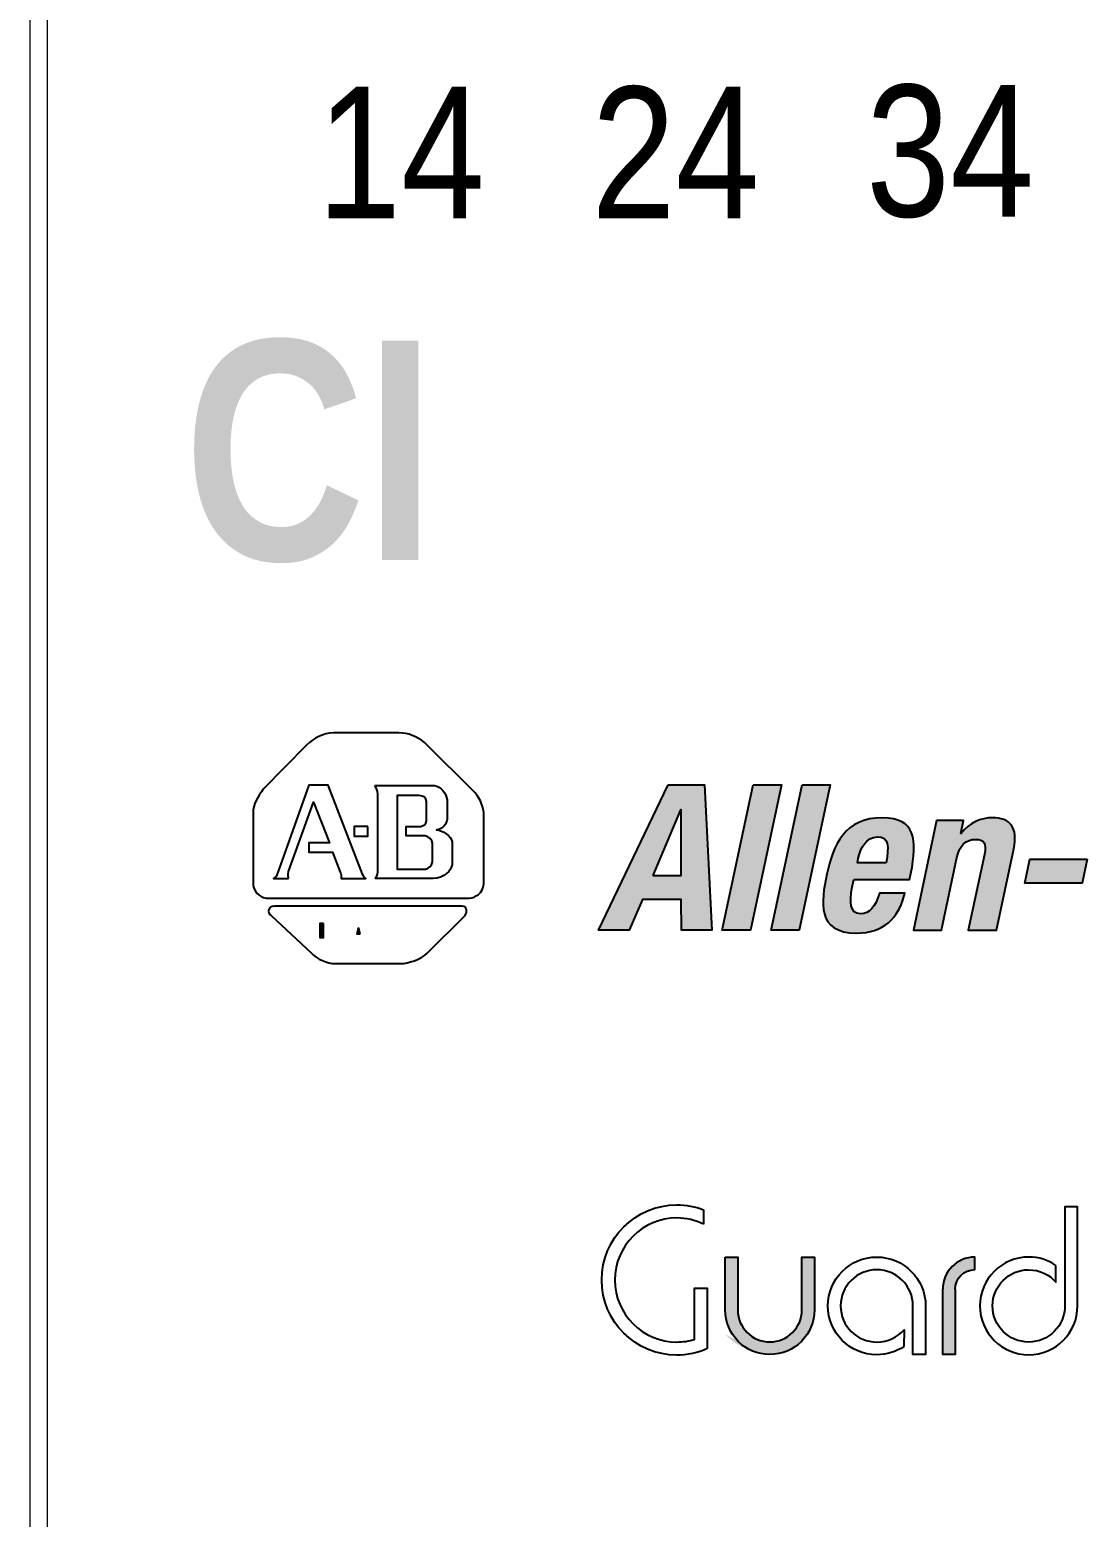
# Model space of a CAD drawing. Header units: inches. Extents: x 0.1 to 89.7, y 0.1 to 57.6.
# Drawn here: x 76.463 to 76.942, y 22.554 to 23.228 of the extents above; entities that cross this region are included whole.
import ezdxf
from ezdxf.enums import TextEntityAlignment as Align

# ---------------------------------------------------------------- set-up
doc = ezdxf.new("R2010")
doc.units = ezdxf.units.IN
doc.header["$MEASUREMENT"] = 0
doc.layers.add('OBJECT', color=140, linetype='Continuous')
doc.layers.add('PSYMS', color=7, linetype='Continuous')
doc.styles.get("Standard").update_dxf_attribs({"font": 'arial.ttf'})
doc.styles.add('WD', font='romans.shx', dxfattribs={"height": 0.185})

# ---------------------------------------------------------------- blocks, each defined once
blk = doc.blocks.new('440R_S13R2')
at = {"layer": 'OBJECT', "lineweight": -3}
h = blk.add_hatch(color=7, dxfattribs=at)
h.dxf.hatch_style = 2
h.paths.add_polyline_path([(0.27773, 1.2884), (0.29424, 1.2884), (0.29771, 1.22209), (0.28379, 1.22209), (0.2837, 1.23614), (0.26608, 1.23614), (0.26, 1.22209), (0.24607, 1.22209)])
h.paths.add_polyline_path([(0.27071, 1.24708), (0.28371, 1.24708), (0.28364, 1.27688), (0.28343, 1.27688)])
h = blk.add_hatch(color=7, dxfattribs=at)
h.dxf.hatch_style = 2
h.paths.add_polyline_path([(0.3165, 1.2884), (0.32933, 1.2884), (0.31523, 1.22209), (0.30242, 1.22209)])
h = blk.add_hatch(color=7, dxfattribs=at)
h.dxf.hatch_style = 2
h.paths.add_polyline_path([(0.33879, 1.2884), (0.35161, 1.2884), (0.33753, 1.22209), (0.32472, 1.22209)])
h = blk.add_hatch(color=7, dxfattribs=at)
h.dxf.hatch_style = 2
edge = h.paths.add_edge_path()
edge.add_spline(control_points=[(0.36237, 1.24513), (0.36237, 1.24513), (0.36237, 1.24513), (0.36237, 1.24513), (0.36151, 1.24114), (0.36151, 1.24114), (0.36028, 1.23527), (0.36063, 1.22956), (0.36537, 1.22956), (0.36965, 1.22956), (0.3721, 1.23282), (0.37414, 1.23894), (0.37414, 1.23894), (0.38566, 1.23894), (0.38566, 1.23894), (0.38273, 1.22731), (0.37577, 1.22079), (0.36371, 1.22079), (0.34513, 1.22079), (0.34744, 1.2351), (0.35007, 1.24757), (0.35289, 1.2609), (0.35816, 1.27334), (0.37544, 1.27334), (0.39036, 1.27334), (0.39157, 1.26332), (0.38834, 1.248), (0.38834, 1.248), (0.38773, 1.24513), (0.38773, 1.24513), (0.38773, 1.24513), (0.36237, 1.24513), (0.36237, 1.24513)], knot_values=[-1, 0, 0, 0, 0, 0, 1, 1, 1, 2, 2, 2, 3, 3, 3, 4, 4, 4, 5, 5, 5, 6, 6, 6, 7, 7, 7, 8, 8, 8, 9, 9, 9, 10, 10, 10, 10], degree=3, periodic=0)
edge = h.paths.add_edge_path()
edge.add_spline(control_points=[(0.3644, 1.2547), (0.3644, 1.2547), (0.3644, 1.2547), (0.3644, 1.2547), (0.36399, 1.25274), (0.36399, 1.25274), (0.36399, 1.25274), (0.37708, 1.25274), (0.37708, 1.25274), (0.37842, 1.26036), (0.37842, 1.26464), (0.37309, 1.26464), (0.368, 1.26464), (0.36537, 1.25932), (0.3644, 1.2547)], knot_values=[-1, 0, 0, 0, 0, 0, 1, 1, 1, 2, 2, 2, 3, 3, 3, 4, 4, 4, 4], degree=3, periodic=0)
h = blk.add_hatch(color=7, dxfattribs=at)
h.dxf.hatch_style = 2
edge = h.paths.add_edge_path()
edge.add_spline(control_points=[(0.41132, 1.26623), (0.41132, 1.26623), (0.41132, 1.26623), (0.41506, 1.27112), (0.42016, 1.27334), (0.42554, 1.27334), (0.43352, 1.27334), (0.43732, 1.26901), (0.43526, 1.25915), (0.43526, 1.25915), (0.42738, 1.2221), (0.42738, 1.2221), (0.42738, 1.2221), (0.41455, 1.2221), (0.41455, 1.2221), (0.41455, 1.2221), (0.42188, 1.25656), (0.42188, 1.25656), (0.42294, 1.26156), (0.42169, 1.26349), (0.41788, 1.26349), (0.41351, 1.26349), (0.41054, 1.26082), (0.40933, 1.25524), (0.40933, 1.25524), (0.40229, 1.2221), (0.40229, 1.2221), (0.40229, 1.2221), (0.38949, 1.2221), (0.38949, 1.2221), (0.38949, 1.2221), (0.40011, 1.27205), (0.40011, 1.27205), (0.40011, 1.27205), (0.41235, 1.27205), (0.41235, 1.27205), (0.41235, 1.27205), (0.41111, 1.26623), (0.41111, 1.26623), (0.41111, 1.26623), (0.41132, 1.26623), (0.41132, 1.26623)], knot_values=[-1, 0, 0, 0, 0, 0, 1, 1, 1, 2, 2, 2, 3, 3, 3, 4, 4, 4, 5, 5, 5, 6, 6, 6, 7, 7, 7, 8, 8, 8, 9, 9, 9, 10, 10, 10, 11, 11, 11, 12, 12, 12, 13, 13, 13, 13], degree=3, periodic=0)
h = blk.add_hatch(color=7, dxfattribs=at)
h.dxf.hatch_style = 2
h.paths.add_polyline_path([(0.46875, 1.25441), (0.46645, 1.24346), (0.44026, 1.24346), (0.44258, 1.25441)])
h = blk.add_hatch(color=7, dxfattribs=at)
h.dxf.hatch_style = 2
h.paths.add_polyline_path([(0.1207, 1.22519), (0.11903, 1.22519), (0.11903, 1.21872), (0.1207, 1.21872)])
h = blk.add_hatch(color=7, dxfattribs=at)
h.dxf.hatch_style = 2
h.paths.add_polyline_path([(0.13716, 1.2203), (0.13603, 1.2203), (0.13658, 1.22315)])
h = blk.add_hatch(color=7, dxfattribs=at)
h.dxf.hatch_style = 2
edge = h.paths.add_edge_path()
edge.add_spline(control_points=[(0.32408, 1.02872), (0.32408, 1.02872), (0.32408, 1.02872), (0.33532, 1.02872), (0.34443, 1.03782), (0.34443, 1.04903), (0.34443, 1.04903), (0.34442, 1.04903), (0.34442, 1.04903), (0.34442, 1.04903), (0.34442, 1.07314), (0.34442, 1.07314), (0.34442, 1.07314), (0.33871, 1.07314), (0.33871, 1.07314), (0.33871, 1.07314), (0.33871, 1.04903), (0.33871, 1.04903), (0.33871, 1.04903), (0.33868, 1.04903), (0.33868, 1.04903), (0.33868, 1.04099), (0.33216, 1.03446), (0.32408, 1.03446), (0.31602, 1.03446), (0.30949, 1.04099), (0.30949, 1.04903), (0.30949, 1.04903), (0.30949, 1.07314), (0.30949, 1.07314), (0.30949, 1.07314), (0.30377, 1.07314), (0.30377, 1.07314), (0.30377, 1.07314), (0.30377, 1.04903), (0.30377, 1.04903), (0.30377, 1.04903), (0.30374, 1.04903), (0.30374, 1.04903), (0.30374, 1.03782), (0.31286, 1.02872), (0.32408, 1.02872)], knot_values=[-1, 0, 0, 0, 0, 0, 1, 1, 1, 2, 2, 2, 3, 3, 3, 4, 4, 4, 5, 5, 5, 6, 6, 6, 7, 7, 7, 8, 8, 8, 9, 9, 9, 10, 10, 10, 11, 11, 11, 12, 12, 12, 13, 13, 13, 13], degree=3, periodic=0)
h = blk.add_hatch(color=7, dxfattribs=at)
h.dxf.hatch_style = 2
edge = h.paths.add_edge_path()
edge.add_spline(control_points=[(0.40856, 1.05845), (0.40856, 1.0634), (0.41257, 1.06742), (0.41754, 1.06742), (0.41754, 1.06742), (0.41754, 1.07311), (0.41754, 1.07311), (0.40945, 1.07311), (0.4029, 1.06653), (0.4029, 1.05845)], knot_values=[0, 0, 0, 0, 1, 1, 1, 2, 2, 2, 3, 3, 3, 3], degree=3, periodic=0)
edge.add_line((0.4029, 1.05845), (0.40856, 1.05845))
h = blk.add_hatch(color=7, dxfattribs=at)
h.dxf.hatch_style = 2
h.paths.add_polyline_path([(0.40861, 1.05845), (0.40861, 1.02877), (0.40286, 1.02877), (0.40286, 1.05845)])
at = {"layer": 'OBJECT', "color": 7, "lineweight": 9}
for points in [[(-0.01322, 4.01074), (-0.01322, 0.63329)], [(-0.00526, 3.98708), (-0.00526, 0.63242)]]:
    blk.add_lwpolyline(points, dxfattribs=at)
at = {"layer": 'OBJECT', "color": 7, "lineweight": -3}
for points in [[(0.27773, 1.2884), (0.29424, 1.2884), (0.29771, 1.22209), (0.28379, 1.22209), (0.2837, 1.23614), (0.26608, 1.23614), (0.26, 1.22209), (0.24607, 1.22209), (0.27773, 1.2884)], [(0.3165, 1.2884), (0.32933, 1.2884), (0.31523, 1.22209), (0.30242, 1.22209), (0.3165, 1.2884)], [(0.33879, 1.2884), (0.35161, 1.2884), (0.33753, 1.22209), (0.32472, 1.22209), (0.33879, 1.2884)], [(0.27071, 1.24708), (0.28371, 1.24708), (0.28364, 1.27688), (0.28343, 1.27688), (0.27071, 1.24708)], [(0.14094, 1.26929), (0.13467, 1.26929), (0.13467, 1.26498), (0.14094, 1.26498), (0.14094, 1.26929)], [(0.46875, 1.25441), (0.46645, 1.24346), (0.44026, 1.24346), (0.44258, 1.25441), (0.46875, 1.25441)], [(0.1207, 1.22519), (0.11903, 1.22519), (0.11903, 1.21872), (0.1207, 1.21872), (0.1207, 1.22519)], [(0.13716, 1.2203), (0.13603, 1.2203), (0.13658, 1.22315), (0.13716, 1.2203)], [(0.40861, 1.05845), (0.40861, 1.02877), (0.40286, 1.02877), (0.40286, 1.05845)]]:
    blk.add_lwpolyline(points, dxfattribs=at)
for points, knots in [([(0.08856, 1.24274), (0.08856, 1.24274), (0.08856, 1.27518), (0.08856, 1.27518), (0.08856, 1.27958), (0.09088, 1.28331), (0.0932, 1.28633), (0.0932, 1.28633), (0.11289, 1.30649), (0.11289, 1.30649), (0.11638, 1.30971), (0.12031, 1.31183), (0.12518, 1.31203), (0.12518, 1.31203), (0.15507, 1.31203), (0.15507, 1.31203), (0.15924, 1.31203), (0.16317, 1.31042), (0.16667, 1.30767), (0.16667, 1.30767), (0.18982, 1.28469), (0.18982, 1.28469), (0.19237, 1.28168), (0.19376, 1.27774), (0.19376, 1.27472), (0.19376, 1.27472), (0.19376, 1.2432), (0.19376, 1.2432), (0.19329, 1.23904), (0.18982, 1.23674), (0.18726, 1.23674), (0.18726, 1.23674), (0.09458, 1.23674), (0.09458, 1.23674), (0.09112, 1.2372), (0.08904, 1.23973), (0.08856, 1.24274)], [0, 0, 0, 0, 1, 1, 1, 2, 2, 2, 3, 3, 3, 4, 4, 4, 5, 5, 5, 6, 6, 6, 7, 7, 7, 8, 8, 8, 9, 9, 9, 10, 10, 10, 11, 11, 11, 12, 12, 12, 12]), ([(0.10468, 1.24565), (0.10468, 1.24565), (0.09794, 1.24565), (0.09794, 1.24565), (0.0998, 1.24682), (0.0998, 1.24843), (0.10014, 1.24924), (0.10014, 1.24924), (0.11393, 1.28824), (0.11393, 1.28824), (0.11393, 1.28824), (0.12276, 1.28824), (0.12276, 1.28824), (0.12276, 1.28824), (0.1385, 1.24763), (0.1385, 1.24763), (0.13908, 1.24657), (0.13943, 1.24588), (0.14, 1.24565), (0.14, 1.24565), (0.12865, 1.24565), (0.12865, 1.24565), (0.12898, 1.24682), (0.12853, 1.24786), (0.12829, 1.24855), (0.12829, 1.24855), (0.12482, 1.2576), (0.12482, 1.2576), (0.12482, 1.2576), (0.11393, 1.2576), (0.11393, 1.2576), (0.11393, 1.2576), (0.11393, 1.26188), (0.11393, 1.26188), (0.11393, 1.26188), (0.12334, 1.26188), (0.12334, 1.26188), (0.12334, 1.26188), (0.11614, 1.28041), (0.11614, 1.28041), (0.11614, 1.28041), (0.10478, 1.24889), (0.10478, 1.24889), (0.10445, 1.24726), (0.10468, 1.24565), (0.10468, 1.24565)], [0, 0, 0, 0, 1, 1, 1, 2, 2, 2, 3, 3, 3, 4, 4, 4, 5, 5, 5, 6, 6, 6, 7, 7, 7, 8, 8, 8, 9, 9, 9, 10, 10, 10, 11, 11, 11, 12, 12, 12, 13, 13, 13, 14, 14, 14, 15, 15, 15, 15]), ([(0.14405, 1.28803), (0.14534, 1.28653), (0.14546, 1.28366), (0.14546, 1.28366), (0.14546, 1.28366), (0.14546, 1.24866), (0.14546, 1.24866), (0.14546, 1.2474), (0.14438, 1.24565), (0.14438, 1.24565), (0.14438, 1.24565), (0.1706, 1.24565), (0.1706, 1.24565), (0.17546, 1.24565), (0.17916, 1.24947), (0.17928, 1.25211), (0.17928, 1.25211), (0.17928, 1.26234), (0.17928, 1.26234), (0.17893, 1.26498), (0.17488, 1.26777), (0.1722, 1.26777), (0.1751, 1.26823), (0.17695, 1.27079), (0.17695, 1.27263), (0.17695, 1.27263), (0.17695, 1.28156), (0.17695, 1.28156), (0.17685, 1.28435), (0.17396, 1.28772), (0.17129, 1.28803), (0.17129, 1.28803), (0.14405, 1.28803), (0.14405, 1.28803)], [0, 0, 0, 0, 1, 1, 1, 2, 2, 2, 3, 3, 3, 4, 4, 4, 5, 5, 5, 6, 6, 6, 7, 7, 7, 8, 8, 8, 9, 9, 9, 10, 10, 10, 11, 11, 11, 11]), ([(0.16712, 1.24993), (0.16712, 1.24993), (0.15426, 1.24993), (0.15426, 1.24993), (0.15426, 1.24993), (0.15426, 1.28354), (0.15426, 1.28354), (0.15426, 1.28354), (0.16434, 1.28354), (0.16434, 1.28354), (0.16629, 1.2834), (0.16746, 1.28225), (0.16757, 1.28073), (0.16757, 1.28073), (0.16757, 1.27197), (0.16757, 1.27197), (0.16746, 1.27044), (0.16608, 1.26952), (0.16491, 1.26941), (0.16491, 1.26941), (0.1583, 1.26941), (0.1583, 1.26941), (0.1583, 1.26941), (0.1583, 1.2651), (0.1583, 1.2651), (0.1583, 1.2651), (0.167, 1.2651), (0.167, 1.2651), (0.16872, 1.2649), (0.17035, 1.26317), (0.17035, 1.26177), (0.17035, 1.26177), (0.17035, 1.25329), (0.17035, 1.25329), (0.17025, 1.25134), (0.16815, 1.25007), (0.16712, 1.24993)], [0, 0, 0, 0, 1, 1, 1, 2, 2, 2, 3, 3, 3, 4, 4, 4, 5, 5, 5, 6, 6, 6, 7, 7, 7, 8, 8, 8, 9, 9, 9, 10, 10, 10, 11, 11, 11, 12, 12, 12, 12]), ([(0.36237, 1.24513), (0.36237, 1.24513), (0.36151, 1.24114), (0.36151, 1.24114), (0.36028, 1.23527), (0.36063, 1.22956), (0.36537, 1.22956), (0.36965, 1.22956), (0.3721, 1.23282), (0.37414, 1.23894), (0.37414, 1.23894), (0.38566, 1.23894), (0.38566, 1.23894), (0.38273, 1.22731), (0.37577, 1.22079), (0.36371, 1.22079), (0.34513, 1.22079), (0.34744, 1.2351), (0.35007, 1.24757), (0.35289, 1.2609), (0.35816, 1.27334), (0.37544, 1.27334), (0.39036, 1.27334), (0.39157, 1.26332), (0.38834, 1.248), (0.38834, 1.248), (0.38773, 1.24513), (0.38773, 1.24513), (0.38773, 1.24513), (0.36237, 1.24513), (0.36237, 1.24513)], [0, 0, 0, 0, 1, 1, 1, 2, 2, 2, 3, 3, 3, 4, 4, 4, 5, 5, 5, 6, 6, 6, 7, 7, 7, 8, 8, 8, 9, 9, 9, 10, 10, 10, 10]), ([(0.40011, 1.27205), (0.40011, 1.27205), (0.41235, 1.27205), (0.41235, 1.27205), (0.41235, 1.27205), (0.41111, 1.26623), (0.41111, 1.26623), (0.41111, 1.26623), (0.41132, 1.26623), (0.41132, 1.26623), (0.41506, 1.27112), (0.42016, 1.27334), (0.42554, 1.27334), (0.43352, 1.27334), (0.43732, 1.26901), (0.43526, 1.25915), (0.43526, 1.25915), (0.42738, 1.2221), (0.42738, 1.2221), (0.42738, 1.2221), (0.41455, 1.2221), (0.41455, 1.2221), (0.41455, 1.2221), (0.42188, 1.25656), (0.42188, 1.25656), (0.42294, 1.26156), (0.42169, 1.26349), (0.41788, 1.26349), (0.41351, 1.26349), (0.41054, 1.26082), (0.40933, 1.25524), (0.40933, 1.25524), (0.40229, 1.2221), (0.40229, 1.2221), (0.40229, 1.2221), (0.38949, 1.2221), (0.38949, 1.2221), (0.38949, 1.2221), (0.40011, 1.27205), (0.40011, 1.27205)], [0, 0, 0, 0, 1, 1, 1, 2, 2, 2, 3, 3, 3, 4, 4, 4, 5, 5, 5, 6, 6, 6, 7, 7, 7, 8, 8, 8, 9, 9, 9, 10, 10, 10, 11, 11, 11, 12, 12, 12, 13, 13, 13, 13]), ([(0.37708, 1.25274), (0.37842, 1.26036), (0.37842, 1.26464), (0.37309, 1.26464), (0.368, 1.26464), (0.36537, 1.25932), (0.3644, 1.2547), (0.3644, 1.2547), (0.36399, 1.25274), (0.36399, 1.25274), (0.36399, 1.25274), (0.37708, 1.25274), (0.37708, 1.25274)], [0, 0, 0, 0, 1, 1, 1, 2, 2, 2, 3, 3, 3, 4, 4, 4, 4]), ([(0.0983, 1.23303), (0.0983, 1.23303), (0.1838, 1.23303), (0.1838, 1.23303), (0.18612, 1.23303), (0.18633, 1.23048), (0.18518, 1.22887), (0.18518, 1.22887), (0.16781, 1.21148), (0.16781, 1.21148), (0.16525, 1.20893), (0.159, 1.20686), (0.15598, 1.20686), (0.15598, 1.20686), (0.12587, 1.20686), (0.12587, 1.20686), (0.12262, 1.20686), (0.11753, 1.20893), (0.11497, 1.21171), (0.11497, 1.21171), (0.09689, 1.22864), (0.09689, 1.22864), (0.09483, 1.23004), (0.09529, 1.23326), (0.0983, 1.23303)], [0, 0, 0, 0, 1, 1, 1, 2, 2, 2, 3, 3, 3, 4, 4, 4, 5, 5, 5, 6, 6, 6, 7, 7, 7, 8, 8, 8, 8]), ([(0.29383, 1.08819), (0.29383, 1.08819), (0.2938, 1.09471), (0.2938, 1.09471), (0.29004, 1.09615), (0.28596, 1.09693), (0.2817, 1.09693), (0.26279, 1.09693), (0.24746, 1.08161), (0.24746, 1.06268), (0.24746, 1.04377), (0.26279, 1.02846), (0.2817, 1.02846), (0.28596, 1.02846), (0.29175, 1.02938), (0.29546, 1.03149), (0.29546, 1.03149), (0.29547, 1.05903), (0.29547, 1.05903), (0.29547, 1.05903), (0.28973, 1.05903), (0.28973, 1.05903), (0.28973, 1.05903), (0.28973, 1.03564), (0.28973, 1.03564), (0.28782, 1.03484), (0.28388, 1.03443), (0.2817, 1.03443), (0.26609, 1.03443), (0.25346, 1.04708), (0.25346, 1.06268), (0.25346, 1.07828), (0.26609, 1.09097), (0.2817, 1.09097), (0.28605, 1.09097), (0.29015, 1.08995), (0.29383, 1.08819)], [0, 0, 0, 0, 1, 1, 1, 2, 2, 2, 3, 3, 3, 4, 4, 4, 5, 5, 5, 6, 6, 6, 7, 7, 7, 8, 8, 8, 9, 9, 9, 10, 10, 10, 11, 11, 11, 12, 12, 12, 12]), ([(0.45447, 1.06937), (0.45447, 1.06937), (0.45449, 1.06176), (0.45449, 1.06176), (0.45147, 1.06521), (0.44703, 1.06733), (0.44205, 1.06733), (0.43298, 1.06733), (0.42558, 1.05998), (0.42558, 1.05087), (0.42558, 1.04176), (0.43298, 1.03441), (0.44205, 1.03441), (0.45116, 1.03441), (0.45857, 1.04179), (0.45857, 1.0509), (0.45857, 1.0509), (0.45854, 1.09598), (0.45854, 1.09598), (0.45854, 1.09598), (0.46433, 1.09598), (0.46433, 1.09598), (0.46433, 1.09598), (0.46433, 1.0509), (0.46433, 1.0509), (0.46433, 1.03863), (0.45437, 1.02863), (0.44205, 1.02863), (0.42978, 1.02863), (0.41983, 1.0386), (0.41983, 1.05087), (0.41983, 1.06317), (0.42978, 1.07314), (0.44205, 1.07314), (0.44666, 1.07314), (0.45094, 1.07179), (0.45447, 1.06937)], [0, 0, 0, 0, 1, 1, 1, 2, 2, 2, 3, 3, 3, 4, 4, 4, 5, 5, 5, 6, 6, 6, 7, 7, 7, 8, 8, 8, 9, 9, 9, 10, 10, 10, 11, 11, 11, 12, 12, 12, 12]), ([(0.30377, 1.07314), (0.30377, 1.07314), (0.30377, 1.04903), (0.30377, 1.04903), (0.30377, 1.04903), (0.30374, 1.04903), (0.30374, 1.04903), (0.30374, 1.03782), (0.31286, 1.02872), (0.32408, 1.02872), (0.33532, 1.02872), (0.34443, 1.03782), (0.34443, 1.04903), (0.34443, 1.04903), (0.34442, 1.04903), (0.34442, 1.04903), (0.34442, 1.04903), (0.34442, 1.07314), (0.34442, 1.07314), (0.34442, 1.07314), (0.33871, 1.07314), (0.33871, 1.07314), (0.33871, 1.07314), (0.33871, 1.04903), (0.33871, 1.04903), (0.33871, 1.04903), (0.33868, 1.04903), (0.33868, 1.04903), (0.33868, 1.04099), (0.33216, 1.03446), (0.32408, 1.03446), (0.31602, 1.03446), (0.30949, 1.04099), (0.30949, 1.04903), (0.30949, 1.04903), (0.30949, 1.07314), (0.30949, 1.07314), (0.30949, 1.07314), (0.30377, 1.07314), (0.30377, 1.07314)], [0, 0, 0, 0, 1, 1, 1, 2, 2, 2, 3, 3, 3, 4, 4, 4, 5, 5, 5, 6, 6, 6, 7, 7, 7, 8, 8, 8, 9, 9, 9, 10, 10, 10, 11, 11, 11, 12, 12, 12, 13, 13, 13, 13]), ([(0.38523, 1.03239), (0.38523, 1.03239), (0.38524, 1.04001), (0.38524, 1.04001), (0.38221, 1.03656), (0.37778, 1.03441), (0.37282, 1.03441), (0.36372, 1.03441), (0.35635, 1.04176), (0.35635, 1.05087), (0.35635, 1.05998), (0.36372, 1.06733), (0.37282, 1.06733), (0.38191, 1.06733), (0.38933, 1.05995), (0.38933, 1.05084), (0.38933, 1.05084), (0.38931, 1.02877), (0.38931, 1.02877), (0.38931, 1.02877), (0.39508, 1.02877), (0.39508, 1.02877), (0.39508, 1.02877), (0.39508, 1.05084), (0.39508, 1.05084), (0.39508, 1.06314), (0.38511, 1.07314), (0.37282, 1.07314), (0.36052, 1.07314), (0.35055, 1.06317), (0.35055, 1.05087), (0.35055, 1.0386), (0.36052, 1.02863), (0.37282, 1.02863), (0.37741, 1.02863), (0.38169, 1.03001), (0.38523, 1.03239)], [0, 0, 0, 0, 1, 1, 1, 2, 2, 2, 3, 3, 3, 4, 4, 4, 5, 5, 5, 6, 6, 6, 7, 7, 7, 8, 8, 8, 9, 9, 9, 10, 10, 10, 11, 11, 11, 12, 12, 12, 12]), ([(0.40856, 1.05845), (0.40856, 1.0634), (0.41257, 1.06742), (0.41754, 1.06742), (0.41754, 1.06742), (0.41754, 1.07311), (0.41754, 1.07311), (0.40945, 1.07311), (0.4029, 1.06653), (0.4029, 1.05845)], [0, 0, 0, 0, 1, 1, 1, 2, 2, 2, 3, 3, 3, 3])]:
    blk.add_open_spline(points, degree=3, knots=knots, dxfattribs=at)
at = {"style": 'WD', "width": 0.7}
for tag, p in [('INST', (0.4, 5.5721)), ('LOC', (0.4, 5.4025)), ('DESC1', (0.4, 5.24625)), ('DESC2', (0.4, 5.09)), ('DESC3', (0.4, 4.94207)), ('XREF', (0.4, 4.37125))]:
    blk.add_attdef(tag, text='', height=0.125, dxfattribs=at).set_placement(p, align=Align.CENTER)
at = {"style": 'WD'}
blk.add_attdef('TAG1', text='', height=0.125, dxfattribs=at).set_placement((0.4, 4.7775), align=Align.CENTER)
at = {"style": 'WD', "flags": 9}
blk.add_attdef('FAMILY', (0.60469, 4.74234), '', height=0.01, dxfattribs=at)
for tag, p in [('CAT', (0.62974, 4.69817)), ('MFG', (0.6278, 4.67873)), ('ASSYCODE', (0.62997, 4.66136))]:
    blk.add_attdef(tag, text='', height=0.01, dxfattribs=at).set_placement(p, align=Align.CENTER)
at = {"layer": 'OBJECT', "color": 7, "lineweight": -3, "attachment_point": 7}
for s, insert, char_height in [('{\\fArial Narrow|b0|i0|c0|p34;24}', (0.24283, 1.54645), 0.0600209), ('{\\fArial Narrow|b0|i0|c0|p34;34}', (0.36798, 1.54645), 0.0600209), ('{\\fArial Narrow|b0|i0|c0|p34;14}', (0.11775, 1.54645), 0.0600209), ('{\\fArial Narrow|b1|i0|c0|p34;CI}', (0.05699, 1.38937), 0.1000348)]:
    blk.add_mtext(s, dxfattribs=dict(at, insert=insert, char_height=char_height))

msp = doc.modelspace()

# ---------------------------------------------------------------- block references
at = {"layer": 'PSYMS', "xscale": 0.9935880310615606, "yscale": 0.9935880310615606, "zscale": 0.9935880310615606}
msp.add_blockref('440R_S13R2', (76.47662, 21.60587), dxfattribs=at)

doc.saveas('drawing.dxf')
